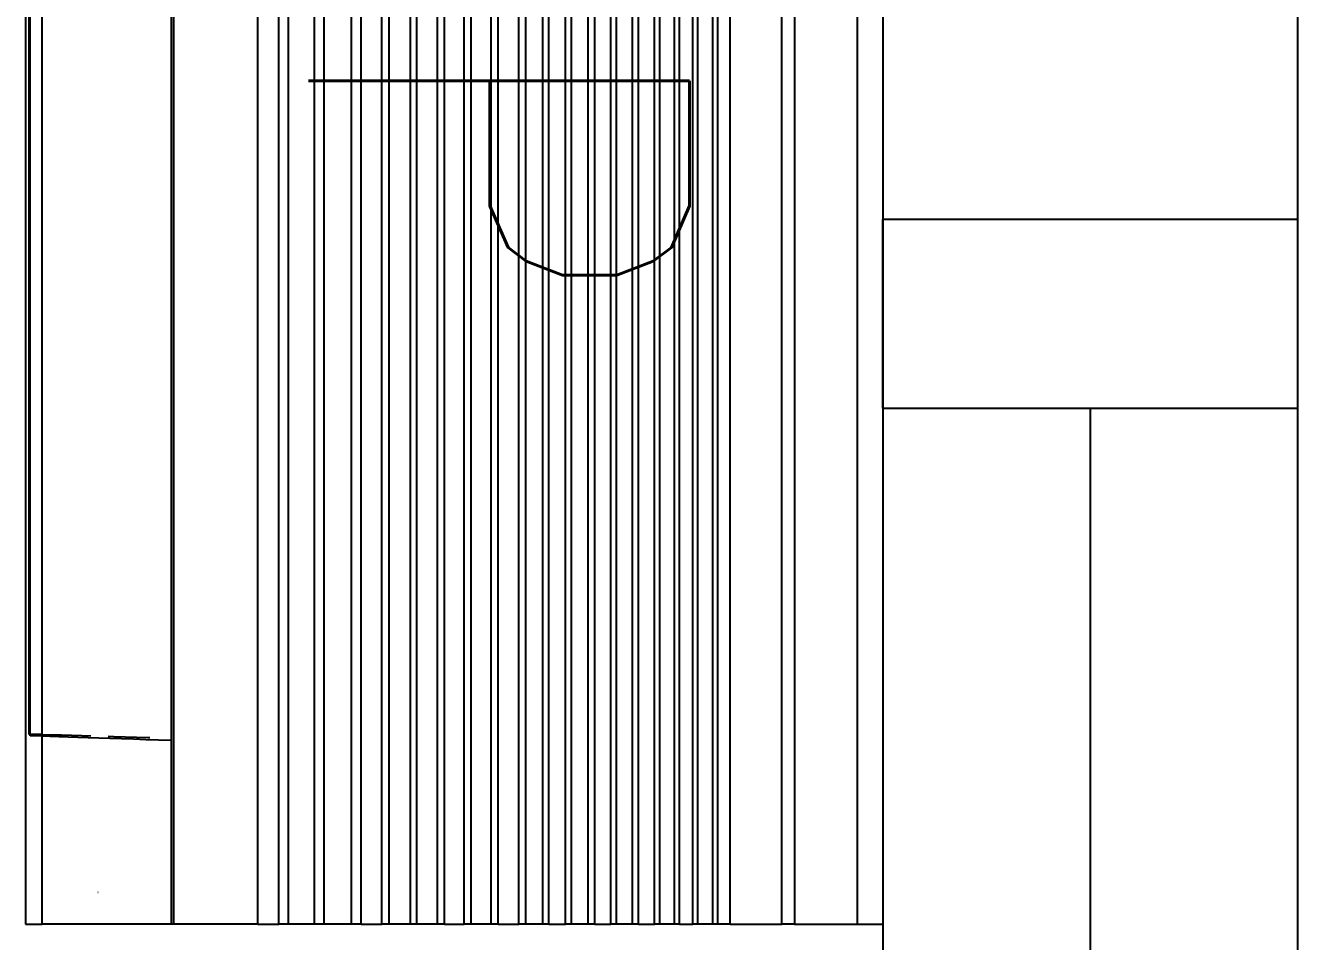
# Model space of a CAD drawing. Header units: inches. Extents: x 16928 to 514628, y -1471 to 241387.
# Drawn here: x 64931.2 to 65268.6, y 46037.5 to 46280.5 of the extents above; entities that cross this region are included whole.
import ezdxf

# ---------------------------------------------------------------- set-up
doc = ezdxf.new("R2010")
doc.units = ezdxf.units.IN
doc.header["$MEASUREMENT"] = 0
for name, color, linetype in [('Edges', 7, 'Continuous'), ('partition', 8, 'Continuous'), ('WIN', 9, 'Continuous')]:
    doc.layers.add(name, color=color, linetype=linetype)
doc.styles.add('LAILA', font='romans.shx', dxfattribs={"width": 0.85})

# ---------------------------------------------------------------- blocks, each defined once
blk = doc.blocks.new('air con')
at = {"layer": 'Edges'}
for p, q in [((71.402, 41.898), (152.402, 41.898)), ((152.402, 41.095), (152.402, 41.898)), ((71.402, 41.095), (152.402, 41.095)), ((152.402, 39.122), (152.402, 41.095)), ((71.402, 39.122), (152.402, 39.122)), ((152.402, 39.122), (152.402, 38.724)), ((152.402, 38.724), (71.402, 38.724)), ((152.402, 37.092), (152.402, 38.724)), ((152.402, 37.092), (71.402, 37.092)), ((152.402, 37.092), (152.402, 36.701)), ((152.402, 36.701), (71.402, 36.701)), ((152.402, 36.542), (71.402, 36.542)), ((152.402, 36.701), (152.402, 36.542)), ((152.402, 36.542), (152.402, 36.078)), ((152.402, 36.078), (71.402, 36.078)), ((152.402, 36.078), (152.402, 35.914)), ((152.402, 35.914), (71.402, 35.914)), ((152.402, 35.493), (152.402, 35.914)), ((152.402, 35.493), (71.402, 35.493)), ((152.402, 35.34), (71.402, 35.34)), ((152.402, 35.493), (152.402, 35.34)), ((152.402, 35.34), (152.402, 34.877)), ((152.402, 34.877), (71.402, 34.877)), ((152.402, 34.877), (152.402, 34.709)), ((152.402, 34.709), (71.402, 34.709)), ((152.402, 34.207), (152.402, 34.709)), ((152.402, 34.207), (71.402, 34.207)), ((152.402, 34.207), (152.402, 34.022)), ((152.402, 34.022), (71.402, 34.022)), ((152.402, 34.022), (152.402, 33.51)), ((152.402, 33.51), (71.402, 33.51)), ((152.402, 33.335), (71.402, 33.335)), ((152.402, 33.51), (152.402, 33.335)), ((152.402, 32.826), (152.402, 33.335)), ((152.402, 32.826), (71.402, 32.826)), ((152.402, 32.625), (71.402, 32.625)), ((152.402, 32.826), (152.402, 32.625)), ((152.402, 32.625), (152.402, 32.098)), ((152.402, 32.098), (71.402, 32.098)), ((152.402, 32.098), (152.402, 31.911)), ((152.402, 31.911), (71.402, 31.911)), ((152.402, 31.378), (152.402, 31.911)), ((152.402, 31.378), (71.402, 31.378)), ((152.402, 31.378), (152.402, 31.189)), ((152.402, 31.189), (71.402, 31.189)), ((152.402, 31.189), (152.402, 30.654)), ((152.402, 30.654), (71.402, 30.654)), ((152.402, 30.654), (152.402, 30.439)), ((152.402, 30.439), (71.402, 30.439)), ((152.402, 29.791), (152.402, 30.439)), ((152.402, 29.791), (71.402, 29.791)), ((152.402, 29.791), (152.402, 29.562)), ((152.402, 29.562), (71.402, 29.562)), ((152.402, 29.562), (152.402, 28.935)), ((152.402, 28.935), (71.402, 28.935)), ((152.402, 28.935), (152.402, 28.714)), ((152.402, 28.714), (71.402, 28.714)), ((152.402, 28.092), (152.402, 28.714)), ((152.402, 28.092), (71.402, 28.092)), ((152.402, 28.092), (152.402, 27.871)), ((152.402, 27.871), (71.402, 27.871)), ((152.402, 27.871), (152.402, 27.226)), ((152.402, 27.226), (71.402, 27.226)), ((152.402, 27.024), (71.402, 27.024)), ((152.402, 27.226), (152.402, 27.024)), ((152.402, 27.024), (152.402, 26.349)), ((152.402, 26.349), (71.402, 26.349)), ((152.402, 26.117), (71.402, 26.117)), ((152.402, 26.349), (152.402, 26.117)), ((152.402, 25.469), (152.402, 26.117)), ((152.402, 25.469), (71.402, 25.469)), ((152.402, 25.469), (152.402, 25.162)), ((152.402, 25.162), (71.402, 25.162)), ((152.402, 25.162), (152.402, 24.304)), ((152.402, 24.304), (71.402, 24.304)), ((152.402, 24.304), (152.402, 24.002)), ((152.402, 24.002), (71.402, 24.002)), ((152.402, 24.002), (152.402, 23.184)), ((152.402, 23.184), (71.402, 23.184)), ((152.402, 22.883), (71.402, 22.883)), ((152.402, 23.184), (152.402, 22.883)), ((152.402, 22.213), (152.402, 22.883)), ((152.402, 22.213), (71.402, 22.213)), ((152.402, 22.213), (152.402, 19.568)), ((152.402, 19.568), (71.402, 19.568)), ((152.402, 19.493), (71.402, 19.493)), ((146.588, 19.085), (146.601, 19.493)), ((152.402, 19.568), (152.402, 19.493)), ((152.402, 19.493), (152.402, 15.42)), ((146.575, 18.687), (146.588, 19.085)), ((146.504, 18.391), (146.514, 18.752)), ((146.514, 18.752), (146.516, 18.813)), ((146.562, 18.299), (146.575, 18.687)), ((146.484, 17.685), (146.494, 18.035)), ((146.494, 18.035), (146.504, 18.391)), ((146.55, 17.923), (146.562, 18.299)), ((146.479, 17.503), (146.484, 17.685)), ((146.538, 17.558), (146.55, 17.923)), ((146.527, 17.206), (146.538, 17.558)), ((146.456, 16.673), (146.464, 16.956)), ((146.505, 16.546), (146.516, 16.869)), ((146.516, 16.869), (146.527, 17.206)), ((151.402, 17.184), (151.402, 17.175)), ((146.447, 16.349), (146.456, 16.673)), ((146.495, 16.239), (146.505, 16.546)), ((146.429, 15.722), (146.438, 16.032)), ((146.438, 16.032), (146.447, 16.349)), ((146.486, 15.948), (146.495, 16.239)), ((146.421, 15.42), (146.429, 15.722)), ((146.468, 15.42), (146.477, 15.675)), ((146.477, 15.675), (146.486, 15.948)), ((146.421, 15.42), (76.921, 15.42)), ((146.468, 15.42), (146.421, 15.42)), ((146.421, 15.42), (146.421, 15.051)), ((152.402, 15.42), (146.468, 15.42)), ((146.468, 15.42), (146.468, 15.051)), ((152.402, 14.898), (152.402, 15.42)), ((71.402, 14.898), (152.402, 14.898)), ((146.421, 15.051), (76.921, 15.051)), ((146.421, 15.012), (76.921, 15.012)), ((146.468, 15.051), (146.421, 15.051)), ((146.421, 15.051), (146.421, 15.012))]:
    blk.add_line(p, q, dxfattribs=at)
blk = doc.blocks.new('1.5HP AIR CONDITION')
at = {"xscale": 8.418925363059017, "yscale": 8.418925363059017, "zscale": 8.418925363059017}
blk.add_blockref('air con', (-1491.41, 75.24), dxfattribs=at)
at = {"insert": (-711.8, 376.76), "char_height": 101.04, "width": 989.2754, "attachment_point": 1, "style": 'LAILA'}
blk.add_mtext('1.5HP', dxfattribs=at)

msp = doc.modelspace()

# ---------------------------------------------------------------- linework, layer by layer
at = {"layer": 'partition'}
for p, q in [((65158.56, 49110.48), (65158.56, 44130.48)), ((65268.56, 49110.48), (65268.56, 44130.48))]:
    msp.add_line(p, q, dxfattribs=at)
at = {"layer": 'WIN'}
for p, q in [((65158.56, 46178.96), (65158.56, 46228.96)), ((65268.56, 46228.96), (65268.56, 46178.96)), ((65158.56, 46178.96), (65158.56, 45228.96)), ((65213.56, 46178.96), (65213.56, 45228.96)), ((65268.56, 46178.96), (65268.56, 45228.96))]:
    msp.add_line(p, q, dxfattribs=at)
for points in [[(65268.56, 46228.96), (65158.56, 46228.96)], [(65158.56, 46178.96), (65268.56, 46178.96)]]:
    msp.add_lwpolyline(points, dxfattribs=at)

# ---------------------------------------------------------------- block references
at = {"rotation": 270}
msp.add_blockref('1.5HP AIR CONDITION', (64730.59, 45833.72), dxfattribs=at)

doc.saveas('drawing.dxf')
